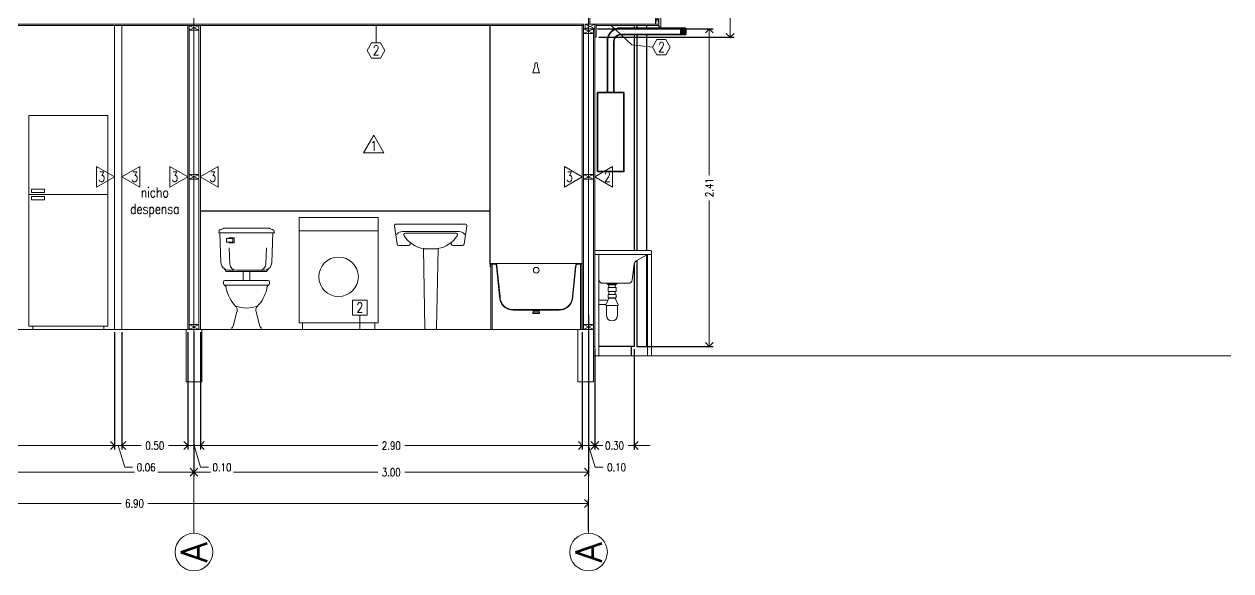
# Model space of a CAD drawing. Header units: inches. Extents: x 10.8 to 60.4, y 12.2 to 79.7.
# Drawn here: x 51.23 to 60.4, y 61.23 to 65.38 of the extents above; entities that cross this region are included whole.
import ezdxf
from ezdxf.enums import TextEntityAlignment as Align

# ---------------------------------------------------------------- set-up
doc = ezdxf.new("R2010")
doc.units = ezdxf.units.IN
doc.header["$MEASUREMENT"] = 0
doc.layers.get('DEFPOINTS').update_dxf_attribs({"color": 210})
for name, color, linetype, lineweight in [('A-ANNO-DIMS', 3, 'Continuous', 18), ('A-ANNO-SYMB', 3, 'Continuous', 18), ('A-ANNO-TEXT', 3, 'Continuous', 18), ('A-DETL-MBND', 3, 'Continuous', 18), ('A-ELEV-IDEN', 3, 'Continuous', 18), ('A-ELEV-MBE1', 7, 'Continuous', 35), ('A-ELEV-MBE2', 4, 'Continuous', 25), ('A-FURN', 8, 'Continuous', 18), ('A-WALL-PATT', 8, 'Continuous', 18), ('A-WALL-STUD', 3, 'Continuous', 18)]:
    doc.layers.add(name, color=color, linetype=linetype, lineweight=lineweight)
doc.styles.add('E-ROMANS', font='romans.shx', dxfattribs={"width": 0.8})
doc.dimstyles.new('E-0050_ARW_12', dxfattribs={"dimscale": 0.001, "dimtxt": 60, "dimasz": 60, "dimexe": 30, "dimexo": 20, "dimgap": 30, "dimtad": 0, "dimzin": 0, "dimdsep": 46, "dimtxsty": 'E-ROMANS', "dimblk": 'OPEN90', "dimcen": 30, "dimclrd": 256, "dimclre": 256, "dimclrt": 256, "dimadec": 0, "dimazin": 0, "dimtfac": 1, "dimtmove": 1, "dimatfit": 3, "dimldrblk": 'OPEN90', "dimfxl": 1, "dimtfill": 1, "dimtolj": 1, "dimtzin": 0, "dimlwd": -1, "dimarcsym": 0})

# ---------------------------------------------------------------- blocks, each defined once
blk = doc.blocks.new('_Open90')
at = {"color": 0, "linetype": 'ByBlock', "lineweight": -2}
for p, q in [((0, 0), (-1, 0)), ((-0.5, 0.5), (0, 0)), ((0, 0), (-0.5, -0.5))]:
    blk.add_line(p, q, dxfattribs=at)
blk = doc.blocks.new('*D1266')
at = {"layer": 'A-ANNO-DIMS', "lineweight": -2, "transparency": 16777216}
for p, q in [((55.5856, 65.3469), (56.4649, 65.3469)), ((55.8846, 62.9329), (56.4649, 62.9329))]:
    blk.add_line(p, q, dxfattribs=at)
at = {"layer": 'A-ANNO-DIMS', "transparency": 16777216}
for p, q in [((56.4349, 65.2869), (56.4349, 64.2362)), ((56.4349, 62.9929), (56.4349, 64.0436))]:
    blk.add_line(p, q, dxfattribs=at)
at = {"layer": 'DEFPOINTS', "color": 0, "transparency": 16777216}
for p in [(55.5656, 65.3469), (56.4349, 65.3469), (55.8646, 62.9329)]:
    blk.add_point(p, dxfattribs=at)
at = {"layer": 'A-ANNO-DIMS', "transparency": 16777216, "xscale": 0.06, "yscale": 0.06, "zscale": 0.06}
for p, rotation in [((56.4349, 65.3469), 90), ((56.4349, 62.9329), 270)]:
    blk.add_blockref('_Open90', p, dxfattribs=dict(at, rotation=rotation))
at = {"layer": 'A-ANNO-DIMS', "transparency": 16777216, "insert": (56.4349, 64.1399), "char_height": 0.06, "attachment_point": 5, "rotation": 90, "style": 'E-ROMANS', "bg_fill": 3, "box_fill_scale": 1.25, "bg_fill_color": 256, "bg_fill_true_color": 13158600, "bg_fill_transparency": 0}
blk.add_mtext('\\A1;2.41', dxfattribs=at)
blk = doc.blocks.new('*D1267')
at = {"layer": 'A-ANNO-DIMS', "lineweight": -2, "transparency": 16777216}
for p, q in [((55.5956, 67.7229), (56.6231, 67.7229)), ((55.5956, 65.2829), (56.6231, 65.2829))]:
    blk.add_line(p, q, dxfattribs=at)
at = {"layer": 'A-ANNO-DIMS', "transparency": 16777216}
for p, q in [((56.5931, 67.6629), (56.5931, 66.6072)), ((56.5931, 65.3429), (56.5931, 66.3986))]:
    blk.add_line(p, q, dxfattribs=at)
at = {"layer": 'DEFPOINTS', "color": 0, "transparency": 16777216}
for p in [(55.5756, 67.7229), (56.5931, 67.7229), (55.5756, 65.2829)]:
    blk.add_point(p, dxfattribs=at)
at = {"layer": 'A-ANNO-DIMS', "transparency": 16777216, "xscale": 0.06, "yscale": 0.06, "zscale": 0.06}
for p, rotation in [((56.5931, 67.7229), 90), ((56.5931, 65.2829), 270)]:
    blk.add_blockref('_Open90', p, dxfattribs=dict(at, rotation=rotation))
at = {"layer": 'A-ANNO-DIMS', "transparency": 16777216, "insert": (56.5931, 66.5029), "char_height": 0.06, "attachment_point": 5, "rotation": 90, "style": 'E-ROMANS', "bg_fill": 3, "box_fill_scale": 1.25, "bg_fill_color": 256, "bg_fill_true_color": 13158600, "bg_fill_transparency": 0}
blk.add_mtext('\\A1;2.44', dxfattribs=at)
blk = doc.blocks.new('*D1327')
at = {"layer": 'A-ANNO-DIMS', "lineweight": -2, "transparency": 16777216}
for p, q in [((48.6151, 63.0333), (48.6151, 61.7097)), ((55.5171, 61.5335), (55.5171, 61.7697))]:
    blk.add_line(p, q, dxfattribs=at)
at = {"layer": 'A-ANNO-DIMS', "transparency": 16777216}
for p, q in [((48.6751, 61.7397), (51.9641, 61.7397)), ((55.4571, 61.7397), (52.1681, 61.7397))]:
    blk.add_line(p, q, dxfattribs=at)
at = {"layer": 'DEFPOINTS', "color": 0, "transparency": 16777216}
for p in [(48.6151, 63.0533), (55.5171, 61.7397), (55.5171, 61.5135)]:
    blk.add_point(p, dxfattribs=at)
at = {"layer": 'A-ANNO-DIMS', "transparency": 16777216, "xscale": 0.06, "yscale": 0.06, "zscale": 0.06, "rotation": 180}
blk.add_blockref('_Open90', (48.6151, 61.7397), dxfattribs=at)
at = {"layer": 'A-ANNO-DIMS', "transparency": 16777216, "xscale": 0.06, "yscale": 0.06, "zscale": 0.06}
blk.add_blockref('_Open90', (55.5171, 61.7397), dxfattribs=at)
at = {"layer": 'A-ANNO-DIMS', "transparency": 16777216, "insert": (52.0661, 61.7397), "char_height": 0.06, "attachment_point": 5, "style": 'E-ROMANS', "bg_fill": 3, "box_fill_scale": 1.25, "bg_fill_color": 256, "bg_fill_true_color": 13158600, "bg_fill_transparency": 0}
blk.add_mtext('\\A1;6.90', dxfattribs=at)
blk = doc.blocks.new('*D1278')
at = {"layer": 'A-ANNO-DIMS', "lineweight": -2, "transparency": 16777216}
for p, q in [((55.5171, 63.1729), (55.5171, 61.9468)), ((52.5181, 63.0429), (52.5181, 61.9468))]:
    blk.add_line(p, q, dxfattribs=at)
at = {"layer": 'A-ANNO-DIMS', "transparency": 16777216}
for p, q in [((52.5781, 61.9768), (53.9145, 61.9768)), ((55.4571, 61.9768), (54.1207, 61.9768))]:
    blk.add_line(p, q, dxfattribs=at)
at = {"layer": 'DEFPOINTS', "color": 0, "transparency": 16777216}
for p in [(55.5171, 63.1929), (52.5181, 63.0629), (55.5171, 61.9768)]:
    blk.add_point(p, dxfattribs=at)
at = {"layer": 'A-ANNO-DIMS', "transparency": 16777216, "xscale": 0.06, "yscale": 0.06, "zscale": 0.06, "rotation": 180}
blk.add_blockref('_Open90', (52.5181, 61.9768), dxfattribs=at)
at = {"layer": 'A-ANNO-DIMS', "transparency": 16777216, "xscale": 0.06, "yscale": 0.06, "zscale": 0.06}
blk.add_blockref('_Open90', (55.5171, 61.9768), dxfattribs=at)
at = {"layer": 'A-ANNO-DIMS', "transparency": 16777216, "insert": (54.0176, 61.9768), "char_height": 0.06, "attachment_point": 5, "style": 'E-ROMANS', "bg_fill": 3, "box_fill_scale": 1.25, "bg_fill_color": 256, "bg_fill_true_color": 13158600, "bg_fill_transparency": 0}
blk.add_mtext('\\A1;3.00', dxfattribs=at)
blk = doc.blocks.new('*D1287')
at = {"layer": 'A-ANNO-DIMS', "lineweight": -2, "transparency": 16777216}
for p, q in [((48.6151, 63.0429), (48.6151, 61.9468)), ((52.5181, 63.0429), (52.5181, 61.9468))]:
    blk.add_line(p, q, dxfattribs=at)
at = {"layer": 'A-ANNO-DIMS', "transparency": 16777216}
for p, q in [((48.6751, 61.9768), (50.4635, 61.9768)), ((52.4581, 61.9768), (50.6697, 61.9768))]:
    blk.add_line(p, q, dxfattribs=at)
at = {"layer": 'DEFPOINTS', "color": 0, "transparency": 16777216}
for p in [(48.6151, 63.0629), (52.5181, 63.0629), (48.6151, 61.9768)]:
    blk.add_point(p, dxfattribs=at)
at = {"layer": 'A-ANNO-DIMS', "transparency": 16777216, "xscale": 0.06, "yscale": 0.06, "zscale": 0.06, "rotation": 180}
blk.add_blockref('_Open90', (48.6151, 61.9768), dxfattribs=at)
at = {"layer": 'A-ANNO-DIMS', "transparency": 16777216, "xscale": 0.06, "yscale": 0.06, "zscale": 0.06}
blk.add_blockref('_Open90', (52.5181, 61.9768), dxfattribs=at)
at = {"layer": 'A-ANNO-DIMS', "transparency": 16777216, "insert": (50.5666, 61.9768), "char_height": 0.06, "attachment_point": 5, "style": 'E-ROMANS', "bg_fill": 3, "box_fill_scale": 1.25, "bg_fill_color": 256, "bg_fill_true_color": 13158600, "bg_fill_transparency": 0}
blk.add_mtext('\\A1;3.90', dxfattribs=at)
blk = doc.blocks.new('*D1361')
at = {"layer": 'A-ANNO-DIMS', "lineweight": -2, "transparency": 16777216}
for p, q in [((48.6626, 63.0429), (48.6626, 62.1497)), ((51.9136, 63.0429), (51.9136, 62.1497))]:
    blk.add_line(p, q, dxfattribs=at)
at = {"layer": 'A-ANNO-DIMS', "transparency": 16777216}
for p, q in [((48.7226, 62.1797), (50.185, 62.1797)), ((51.8536, 62.1797), (50.3912, 62.1797))]:
    blk.add_line(p, q, dxfattribs=at)
at = {"layer": 'DEFPOINTS', "color": 0, "transparency": 16777216}
for p in [(48.6626, 63.0629), (51.9136, 63.0629), (51.9136, 62.1797)]:
    blk.add_point(p, dxfattribs=at)
at = {"layer": 'A-ANNO-DIMS', "transparency": 16777216, "xscale": 0.06, "yscale": 0.06, "zscale": 0.06, "rotation": 180}
blk.add_blockref('_Open90', (48.6626, 62.1797), dxfattribs=at)
at = {"layer": 'A-ANNO-DIMS', "transparency": 16777216, "xscale": 0.06, "yscale": 0.06, "zscale": 0.06}
blk.add_blockref('_Open90', (51.9136, 62.1797), dxfattribs=at)
at = {"layer": 'A-ANNO-DIMS', "transparency": 16777216, "insert": (50.2881, 62.1797), "char_height": 0.06, "attachment_point": 5, "style": 'E-ROMANS', "bg_fill": 3, "box_fill_scale": 1.25, "bg_fill_color": 256, "bg_fill_true_color": 13158600, "bg_fill_transparency": 0}
blk.add_mtext('\\A1;3.25', dxfattribs=at)
blk = doc.blocks.new('*D1362')
at = {"layer": 'A-ANNO-DIMS', "lineweight": -2, "transparency": 16777216}
for p, q in [((51.9136, 63.0429), (51.9136, 62.1497)), ((51.9706, 63.0429), (51.9706, 62.1497))]:
    blk.add_line(p, q, dxfattribs=at)
at = {"layer": 'A-ANNO-DIMS', "transparency": 16777216}
for p, q in [((51.8536, 62.1797), (51.7936, 62.1797)), ((51.9136, 62.1797), (51.9706, 62.1797)), ((51.9136, 62.1797), (51.9706, 62.1797)), ((51.9421, 62.1797), (51.9916, 62.0147)), ((52.0306, 62.1797), (52.0906, 62.1797)), ((51.9916, 62.0147), (52.0516, 62.0147))]:
    blk.add_line(p, q, dxfattribs=at)
at = {"layer": 'DEFPOINTS', "color": 0, "transparency": 16777216}
for p in [(51.9136, 63.0629), (51.9706, 63.0629), (51.9706, 62.1797)]:
    blk.add_point(p, dxfattribs=at)
at = {"layer": 'A-ANNO-DIMS', "transparency": 16777216, "xscale": 0.06, "yscale": 0.06, "zscale": 0.06}
blk.add_blockref('_Open90', (51.9136, 62.1797), dxfattribs=at)
at = {"layer": 'A-ANNO-DIMS', "transparency": 16777216, "xscale": 0.06, "yscale": 0.06, "zscale": 0.06, "rotation": 180}
blk.add_blockref('_Open90', (51.9706, 62.1797), dxfattribs=at)
at = {"layer": 'A-ANNO-DIMS', "transparency": 16777216, "insert": (52.1547, 62.0147), "char_height": 0.06, "attachment_point": 5, "style": 'E-ROMANS', "bg_fill": 3, "box_fill_scale": 1.25, "bg_fill_color": 256, "bg_fill_true_color": 13158600, "bg_fill_transparency": 0}
blk.add_mtext('\\A1;0.06', dxfattribs=at)
blk = doc.blocks.new('*D1363')
at = {"layer": 'A-ANNO-DIMS', "lineweight": -2, "transparency": 16777216}
for p, q in [((51.9706, 63.0429), (51.9706, 62.1497)), ((52.4706, 63.0429), (52.4706, 62.1497))]:
    blk.add_line(p, q, dxfattribs=at)
at = {"layer": 'A-ANNO-DIMS', "transparency": 16777216}
for p, q in [((52.0306, 62.1797), (52.1174, 62.1797)), ((52.4106, 62.1797), (52.3237, 62.1797))]:
    blk.add_line(p, q, dxfattribs=at)
at = {"layer": 'DEFPOINTS', "color": 0, "transparency": 16777216}
for p in [(51.9706, 63.0629), (52.4706, 63.0629), (52.4706, 62.1797)]:
    blk.add_point(p, dxfattribs=at)
at = {"layer": 'A-ANNO-DIMS', "transparency": 16777216, "xscale": 0.06, "yscale": 0.06, "zscale": 0.06, "rotation": 180}
blk.add_blockref('_Open90', (51.9706, 62.1797), dxfattribs=at)
at = {"layer": 'A-ANNO-DIMS', "transparency": 16777216, "xscale": 0.06, "yscale": 0.06, "zscale": 0.06}
blk.add_blockref('_Open90', (52.4706, 62.1797), dxfattribs=at)
at = {"layer": 'A-ANNO-DIMS', "transparency": 16777216, "insert": (52.2206, 62.1797), "char_height": 0.06, "attachment_point": 5, "style": 'E-ROMANS', "bg_fill": 3, "box_fill_scale": 1.25, "bg_fill_color": 256, "bg_fill_true_color": 13158600, "bg_fill_transparency": 0}
blk.add_mtext('\\A1;0.50', dxfattribs=at)
blk = doc.blocks.new('*D1364')
at = {"layer": 'A-ANNO-DIMS', "lineweight": -2, "transparency": 16777216}
for p, q in [((52.4706, 63.0429), (52.4706, 62.1497)), ((52.5666, 63.0429), (52.5666, 62.1497))]:
    blk.add_line(p, q, dxfattribs=at)
at = {"layer": 'A-ANNO-DIMS', "transparency": 16777216}
for p, q in [((52.4106, 62.1797), (52.3506, 62.1797)), ((52.4706, 62.1797), (52.5666, 62.1797)), ((52.4706, 62.1797), (52.5666, 62.1797)), ((52.5186, 62.1797), (52.5681, 62.0147)), ((52.6266, 62.1797), (52.6866, 62.1797)), ((52.5681, 62.0147), (52.6281, 62.0147))]:
    blk.add_line(p, q, dxfattribs=at)
at = {"layer": 'DEFPOINTS', "color": 0, "transparency": 16777216}
for p in [(52.4706, 63.0629), (52.5666, 63.0629), (52.5666, 62.1797)]:
    blk.add_point(p, dxfattribs=at)
at = {"layer": 'A-ANNO-DIMS', "transparency": 16777216, "xscale": 0.06, "yscale": 0.06, "zscale": 0.06}
blk.add_blockref('_Open90', (52.4706, 62.1797), dxfattribs=at)
at = {"layer": 'A-ANNO-DIMS', "transparency": 16777216, "xscale": 0.06, "yscale": 0.06, "zscale": 0.06, "rotation": 180}
blk.add_blockref('_Open90', (52.5666, 62.1797), dxfattribs=at)
at = {"layer": 'A-ANNO-DIMS', "transparency": 16777216, "insert": (52.7312, 62.0147), "char_height": 0.06, "attachment_point": 5, "style": 'E-ROMANS', "bg_fill": 3, "box_fill_scale": 1.25, "bg_fill_color": 256, "bg_fill_true_color": 13158600, "bg_fill_transparency": 0}
blk.add_mtext('\\A1;0.10', dxfattribs=at)
blk = doc.blocks.new('*D1365')
at = {"layer": 'A-ANNO-DIMS', "lineweight": -2, "transparency": 16777216}
for p, q in [((52.5666, 63.0429), (52.5666, 62.1497)), ((55.4696, 63.0429), (55.4696, 62.1497))]:
    blk.add_line(p, q, dxfattribs=at)
at = {"layer": 'A-ANNO-DIMS', "transparency": 16777216}
for p, q in [((52.6266, 62.1797), (53.915, 62.1797)), ((55.4096, 62.1797), (54.1212, 62.1797))]:
    blk.add_line(p, q, dxfattribs=at)
at = {"layer": 'DEFPOINTS', "color": 0, "transparency": 16777216}
for p in [(52.5666, 63.0629), (55.4696, 63.0629), (55.4696, 62.1797)]:
    blk.add_point(p, dxfattribs=at)
at = {"layer": 'A-ANNO-DIMS', "transparency": 16777216, "xscale": 0.06, "yscale": 0.06, "zscale": 0.06, "rotation": 180}
blk.add_blockref('_Open90', (52.5666, 62.1797), dxfattribs=at)
at = {"layer": 'A-ANNO-DIMS', "transparency": 16777216, "xscale": 0.06, "yscale": 0.06, "zscale": 0.06}
blk.add_blockref('_Open90', (55.4696, 62.1797), dxfattribs=at)
at = {"layer": 'A-ANNO-DIMS', "transparency": 16777216, "insert": (54.0181, 62.1797), "char_height": 0.06, "attachment_point": 5, "style": 'E-ROMANS', "bg_fill": 3, "box_fill_scale": 1.25, "bg_fill_color": 256, "bg_fill_true_color": 13158600, "bg_fill_transparency": 0}
blk.add_mtext('\\A1;2.90', dxfattribs=at)
blk = doc.blocks.new('*D1366')
at = {"layer": 'A-ANNO-DIMS', "lineweight": -2, "transparency": 16777216}
for p, q in [((55.4696, 63.0429), (55.4696, 62.1497)), ((55.5656, 62.9129), (55.5656, 62.1497))]:
    blk.add_line(p, q, dxfattribs=at)
at = {"layer": 'A-ANNO-DIMS', "transparency": 16777216}
for p, q in [((55.4096, 62.1797), (55.3496, 62.1797)), ((55.4696, 62.1797), (55.5656, 62.1797)), ((55.4696, 62.1797), (55.5656, 62.1797)), ((55.5176, 62.1797), (55.5671, 62.0147)), ((55.6256, 62.1797), (55.6856, 62.1797)), ((55.5671, 62.0147), (55.6271, 62.0147))]:
    blk.add_line(p, q, dxfattribs=at)
at = {"layer": 'DEFPOINTS', "color": 0, "transparency": 16777216}
for p in [(55.4696, 63.0629), (55.5656, 62.9329), (55.5656, 62.1797)]:
    blk.add_point(p, dxfattribs=at)
at = {"layer": 'A-ANNO-DIMS', "transparency": 16777216, "xscale": 0.06, "yscale": 0.06, "zscale": 0.06}
blk.add_blockref('_Open90', (55.4696, 62.1797), dxfattribs=at)
at = {"layer": 'A-ANNO-DIMS', "transparency": 16777216, "xscale": 0.06, "yscale": 0.06, "zscale": 0.06, "rotation": 180}
blk.add_blockref('_Open90', (55.5656, 62.1797), dxfattribs=at)
at = {"layer": 'A-ANNO-DIMS', "transparency": 16777216, "insert": (55.7302, 62.0147), "char_height": 0.06, "attachment_point": 5, "style": 'E-ROMANS', "bg_fill": 3, "box_fill_scale": 1.25, "bg_fill_color": 256, "bg_fill_true_color": 13158600, "bg_fill_transparency": 0}
blk.add_mtext('\\A1;0.10', dxfattribs=at)
blk = doc.blocks.new('*D1367')
at = {"layer": 'A-ANNO-DIMS', "lineweight": -2, "transparency": 16777216}
for p, q in [((55.5656, 62.9129), (55.5656, 62.1497)), ((55.8646, 62.9129), (55.8646, 62.1497))]:
    blk.add_line(p, q, dxfattribs=at)
at = {"layer": 'A-ANNO-DIMS', "transparency": 16777216}
for p, q in [((55.5056, 62.1797), (55.4456, 62.1797)), ((55.5656, 62.1797), (55.612, 62.1797)), ((55.8646, 62.1797), (55.8183, 62.1797)), ((55.9246, 62.1797), (55.9846, 62.1797))]:
    blk.add_line(p, q, dxfattribs=at)
at = {"layer": 'DEFPOINTS', "color": 0, "transparency": 16777216}
for p in [(55.5656, 62.9329), (55.8646, 62.9329), (55.8646, 62.1797)]:
    blk.add_point(p, dxfattribs=at)
at = {"layer": 'A-ANNO-DIMS', "transparency": 16777216, "xscale": 0.06, "yscale": 0.06, "zscale": 0.06}
blk.add_blockref('_Open90', (55.5656, 62.1797), dxfattribs=at)
at = {"layer": 'A-ANNO-DIMS', "transparency": 16777216, "xscale": 0.06, "yscale": 0.06, "zscale": 0.06, "rotation": 180}
blk.add_blockref('_Open90', (55.8646, 62.1797), dxfattribs=at)
at = {"layer": 'A-ANNO-DIMS', "transparency": 16777216, "insert": (55.7151, 62.1797), "char_height": 0.06, "attachment_point": 5, "style": 'E-ROMANS', "bg_fill": 3, "box_fill_scale": 1.25, "bg_fill_color": 256, "bg_fill_true_color": 13158600, "bg_fill_transparency": 0}
blk.add_mtext('\\A1;0.30', dxfattribs=at)

msp = doc.modelspace()

# ---------------------------------------------------------------- linework, layer by layer
at = {"layer": 'A-ANNO-SYMB'}
for p, q in [((52.5181, 61.5135), (52.5181, 70.1232)), ((55.5171, 61.5135), (55.5171, 70.1232))]:
    msp.add_line(p, q, dxfattribs=at)
msp.add_lwpolyline([(46.1463, 62.8629), (48.5776, 62.8629), (48.5776, 63.0629), (55.5546, 63.0629), (55.5546, 63.0629), (55.5546, 62.8629), (60.3993, 62.8629)], dxfattribs=at)
at = {"layer": 'A-ANNO-TEXT'}
msp.add_line((53.902, 65.242), (53.902, 65.3729), dxfattribs=at)
for points in [[(53.8684, 65.1254), (53.8347, 65.1837), (53.8684, 65.242), (53.9357, 65.242), (53.9693, 65.1837), (53.9357, 65.1254)], [(53.884, 64.5397), (53.9624, 64.4038), (53.8055, 64.4038)], [(51.9136, 64.2229), (51.7777, 64.1445), (51.7777, 64.3014)], [(51.9706, 64.2229), (52.1065, 64.1445), (52.1065, 64.3014)], [(52.4706, 64.2229), (52.3347, 64.1445), (52.3347, 64.3014)], [(52.4706, 64.2229), (52.3347, 64.1445), (52.3347, 64.3014)], [(52.5656, 64.2229), (52.7014, 64.1445), (52.7014, 64.3014)], [(55.4696, 64.2229), (55.3337, 64.1445), (55.3337, 64.3014)]]:
    msp.add_lwpolyline(points, close=True, dxfattribs=at)
at = {"layer": 'A-DETL-MBND'}
for p, q in [((52.4706, 65.3829), (52.4806, 65.3829)), ((55.4696, 65.3729), (55.4796, 65.3729)), ((55.4796, 65.3729), (55.4796, 65.3829)), ((55.5546, 63.0989), (55.5546, 65.3109)), ((55.5756, 65.2829), (55.5756, 65.3829)), ((55.5656, 65.2829), (55.5756, 65.2829))]:
    msp.add_line(p, q, dxfattribs=at)
for points in [[(48.6416, 65.3829), (55.4796, 65.3829)], [(48.6626, 65.3729), (52.4706, 65.3729)], [(52.4706, 65.3729), (55.4796, 65.3729)], [(55.4696, 65.3729), (55.4696, 63.0629)], [(55.4796, 63.0629), (55.4796, 65.3729)], [(55.5546, 62.9329), (55.5656, 62.9329), (55.5656, 65.3469)]]:
    msp.add_lwpolyline(points, dxfattribs=at)
at = {"layer": 'A-ELEV-IDEN'}
for points in [[(52.4581, 63.0629), (52.5781, 63.0629), (52.5781, 62.6629), (52.4581, 62.6629)], [(55.4346, 63.0629), (55.5546, 63.0629), (55.5546, 62.6629), (55.4346, 62.6629)]]:
    msp.add_lwpolyline(points, close=True, dxfattribs=at)
at = {"layer": 'A-ELEV-MBE2'}
msp.add_line((54.7696, 63.5579), (54.7696, 65.3729), dxfattribs=at)
msp.add_lwpolyline([(52.5666, 63.9629), (54.7696, 63.9629)], dxfattribs=at)
at = {"layer": 'A-FURN'}
for p, q in [((51.8636, 64.6879), (51.2636, 64.6879)), ((53.3176, 63.9129), (53.9176, 63.9129)), ((52.7075, 63.7979), (52.7101, 63.8156)), ((52.7084, 63.7966), (53.1298, 63.7966)), ((52.7156, 63.7966), (53.1226, 63.7966)), ((52.7156, 63.7966), (52.7233, 63.5705)), ((52.9176, 63.8316), (52.7474, 63.8316)), ((52.7648, 63.7509), (52.7648, 63.7289)), ((52.8128, 63.7529), (52.7668, 63.7529)), ((52.7828, 63.7569), (52.7828, 63.7529)), ((52.8198, 63.7599), (52.7858, 63.7599)), ((52.8148, 63.7509), (52.8148, 63.7289)), ((52.8228, 63.7569), (52.8228, 63.7229)), ((52.9176, 63.8316), (53.0878, 63.8316)), ((53.1176, 63.7966), (53.11, 63.5705)), ((53.1308, 63.7979), (53.1251, 63.8156)), ((53.3176, 63.8129), (53.9176, 63.8129)), ((54.0623, 63.79), (54.0528, 63.7814)), ((54.1024, 63.8056), (54.3176, 63.8056)), ((54.125, 63.7942), (54.3176, 63.7942)), ((54.5328, 63.8056), (54.3176, 63.8056)), ((54.5101, 63.7942), (54.3176, 63.7942)), ((54.5729, 63.79), (54.5824, 63.7814)), ((52.8128, 63.7269), (52.7668, 63.7269)), ((52.7828, 63.7269), (52.7828, 63.7229)), ((52.8198, 63.7199), (52.7858, 63.7199)), ((52.7866, 63.6826), (52.7913, 63.5606)), ((53.0686, 63.6826), (53.0639, 63.5606)), ((54.3176, 63.6758), (54.2728, 63.6758)), ((54.3176, 63.6758), (54.3624, 63.6758)), ((54.8015, 63.5629), (55.4377, 63.5629)), ((52.7613, 63.5041), (52.7544, 63.5161)), ((52.7657, 63.5016), (52.8527, 63.5016)), ((52.7832, 63.5126), (52.8266, 63.5126)), ((52.9166, 63.5126), (52.8413, 63.5126)), ((52.8527, 63.5016), (53.0353, 63.5016)), ((52.8926, 63.5016), (52.8926, 63.4349)), ((52.9166, 63.5126), (53.014, 63.5126)), ((52.9426, 63.5016), (52.9426, 63.4349)), ((53.0676, 63.5016), (52.9805, 63.5016)), ((53.052, 63.5126), (53.0086, 63.5126)), ((53.0719, 63.5041), (53.0788, 63.5161)), ((52.7426, 63.4249), (52.7426, 63.4099)), ((52.9176, 63.4349), (52.7526, 63.4349)), ((52.9176, 63.3999), (52.7526, 63.3999)), ((52.9176, 63.4349), (53.0826, 63.4349)), ((52.9176, 63.3999), (53.0826, 63.3999)), ((53.0926, 63.4249), (53.0926, 63.4099))]:
    msp.add_line(p, q, dxfattribs=at)
for points in [[(51.2829, 64.1042), (51.3829, 64.1042), (51.3829, 64.1292), (51.2829, 64.1292), (51.2829, 64.1042)], [(51.2636, 64.0879), (51.8636, 64.0879)], [(51.2829, 64.0716), (51.3829, 64.0716), (51.3829, 64.0466), (51.2829, 64.0466), (51.2829, 64.0716)], [(54.7736, 63.5379), (54.7696, 63.5379)], [(55.4696, 63.5379), (55.4656, 63.5379)]]:
    msp.add_lwpolyline(points, dxfattribs=at)
msp.add_lwpolyline([(54.4724, 63.7221), (54.4741, 63.7113, 0.371028), (54.4859, 63.7012), (54.56, 63.7012, 0.371028), (54.5718, 63.7113), (54.5926, 63.8492, 0.45876), (54.5808, 63.8629), (54.3176, 63.8629), (54.0543, 63.8629, 0.45876), (54.0426, 63.8492), (54.0634, 63.7113, 0.371028), (54.0751, 63.7012), (54.1493, 63.7012, 0.371028), (54.1611, 63.7113), (54.1627, 63.7222)], format="xyb", dxfattribs=at)
for centre, radius in [((53.6176, 63.4629), 0.15), ((55.1196, 63.5124), 0.022)]:
    msp.add_circle(centre, radius, dxfattribs=at)
for centre, radius, start, end in [((52.7084, 63.7976), 0.001, 161.07536, 270), ((52.7196, 63.8124), 0.01, 86.8518, 161.07536), ((52.7218, 63.8523), 0.03, 266.8518, 309.76228), ((52.7474, 63.8216), 0.01, 90, 129.76228), ((52.7668, 63.7509), 0.002, 90, 180), ((52.7858, 63.7569), 0.003, 90, 180), ((52.8128, 63.7509), 0.002, 0, 90), ((52.8198, 63.7569), 0.003, 0, 90), ((53.0878, 63.8216), 0.01, 50.23772, 90), ((53.1134, 63.8523), 0.03, 230.23772, 273.1482), ((53.1156, 63.8124), 0.01, 18.92464, 93.1482), ((53.1298, 63.7976), 0.001, 270, 18.92464), ((54.1024, 63.746), 0.0596, 90, 132.34242), ((54.125, 63.7823), 0.0119, 90, 218.8952), ((54.3002, 63.892), 0.2186, 212.43777, 260.60488), ((54.335, 63.8919), 0.2184, 279.39892, 327.5783), ((54.5101, 63.7823), 0.0119, 321.1048, 90), ((54.5328, 63.746), 0.0596, 47.65758, 90), ((52.7668, 63.7289), 0.002, 180, 270), ((52.7858, 63.7229), 0.003, 180, 270), ((52.8128, 63.7289), 0.002, 270, 0), ((52.8198, 63.7229), 0.003, 270, 0), ((54.2728, 63.7354), 0.0596, 262.05397, 270), ((54.3624, 63.7354), 0.0596, 270, 277.94603), ((52.7832, 63.5726), 0.06, 181.94149, 232.45352), ((53.05, 63.5726), 0.06, 307.54648, 358.05851), ((52.7284, 63.5012), 0.03, 29.79057, 52.45352), ((52.7832, 63.5726), 0.06, 232.45352, 270), ((52.7657, 63.5066), 0.005, 209.79057, 270), ((52.8413, 63.5626), 0.05, 182.2026, 270), ((53.014, 63.5626), 0.05, 270, 357.7974), ((53.05, 63.5726), 0.06, 270, 307.54648), ((53.0676, 63.5066), 0.005, 270, 330.20943), ((53.1048, 63.5012), 0.03, 127.54648, 150.20943), ((52.7526, 63.4249), 0.01, 90, 180), ((52.7526, 63.4099), 0.01, 180, 270), ((52.7316, 63.3743), 0.0318, 2.54336, 53.53742), ((53.1036, 63.3743), 0.0318, 126.46258, 177.45664), ((53.0826, 63.4249), 0.01, 0, 90), ((53.0826, 63.4099), 0.01, 270, 0), ((52.8134, 63.378), 0.05, 182.54336, 193.18222), ((53.0277, 63.4282), 0.2701, 193.18222, 224.05124), ((52.8076, 63.4282), 0.2701, 315.94876, 346.81778), ((53.0218, 63.378), 0.05, 346.81778, 357.45664)]:
    msp.add_arc(centre, radius, start, end, dxfattribs=at)
at = {"layer": 'A-WALL-PATT', "ltscale": 0.1}
for p, q in [((52.5181, 65.3329), (52.5181, 64.2479)), ((55.5171, 64.2479), (55.5171, 65.3109)), ((55.5171, 63.0989), (55.5171, 64.1979))]:
    msp.add_line(p, q, dxfattribs=at)
at = {"layer": 'A-WALL-STUD'}
for p, q in [((52.5556, 65.3369), (52.4806, 65.3729)), ((52.4806, 65.3369), (52.5556, 65.3729)), ((55.1096, 65.0602), (55.0947, 65.0129)), ((55.1096, 65.0602), (55.1096, 65.0801)), ((55.1296, 65.0602), (55.1296, 65.0801)), ((55.1296, 65.0602), (55.1445, 65.0129)), ((55.0947, 65.0129), (55.1445, 65.0129)), ((52.5556, 64.2049), (52.4806, 64.2409)), ((52.4806, 64.2049), (52.5556, 64.2409))]:
    msp.add_line(p, q, dxfattribs=at)
for points in [[(52.5556, 65.3369), (52.4806, 65.3369), (52.4806, 65.3729), (52.5556, 65.3729)], [(52.5556, 64.2049), (52.4806, 64.2049), (52.4806, 64.2409), (52.5556, 64.2409)]]:
    msp.add_lwpolyline(points, close=True, dxfattribs=at)
msp.add_arc((55.1196, 65.0801), 0.01, 0, 180, dxfattribs=at)

# ---------------------------------------------------------------- texts
at = {"layer": 'A-ANNO-TEXT', "char_height": 0.075, "attachment_point": 5, "style": 'E-ROMANS'}
for s, insert, rotation in [('\\pi-0.45,l0.45,t0.45;2', (53.902, 65.1837), 359.99952), ('\\pi-0.45,l0.45,t0.45;1', (53.884, 64.4564), 359.99952), ('\\pi-0.45,l0.45,t0.45;3', (51.8167, 64.2229), 359.99952), ('\\pi-0.45,l0.45,t0.45;3', (52.0675, 64.2229), 0.00048), ('\\pi-0.45,l0.45,t0.45;3', (52.3737, 64.2229), 359.99952), ('\\pi-0.45,l0.45,t0.45;3', (52.3737, 64.2229), 359.99952), ('\\pi-0.45,l0.45,t0.45;3', (52.6625, 64.2229), 0.00048), ('\\pi-0.45,l0.45,t0.45;3', (55.3727, 64.2229), 359.99952), ('\\pi-0.45,l0.45,t0.45;nicho\\Pdespensa', (52.2204, 64.0287), 359.99952)]:
    msp.add_mtext(s, dxfattribs=dict(at, insert=insert, rotation=rotation))
at = {"layer": 'A-ANNO-TEXT', "style": 'E-ROMANS'}
for p in [(52.5181, 61.3704), (55.5171, 61.3704)]:
    msp.add_attdef('A', text='0.00', height=0.2, rotation=90, dxfattribs=at).set_placement(p, align=Align.MIDDLE_CENTER)

# ---------------------------------------------------------------- next in the draw order: dimensions: what is measured, and where the dimension line sits
at = {"layer": 'A-ANNO-DIMS'}
dim = msp.add_linear_dim(base=(56.4349, 65.3469), p1=(55.8646, 62.9329), p2=(55.5656, 65.3469), angle=270, dimstyle='E-0050_ARW_12', dxfattribs=at)
dim.commit()
dim.dimension.update_dxf_attribs({"geometry": '*D1266', "text_midpoint": (56.4349, 64.1399)})
dim = msp.add_linear_dim(base=(55.5171, 61.7397), p1=(48.6151, 63.0533), p2=(55.5171, 61.5135), dimstyle='E-0050_ARW_12', dxfattribs=at)
dim.commit()
dim.dimension.update_dxf_attribs({"geometry": '*D1327', "text_midpoint": (52.0661, 61.7397)})

# ---------------------------------------------------------------- next in the draw order: linework, layer by layer
at = {"layer": 'A-ANNO-SYMB'}
for centre in [(52.5181, 61.3704), (55.5171, 61.3704)]:
    msp.add_circle(centre, 0.143, dxfattribs=at)
at = {"layer": 'A-ANNO-TEXT'}
msp.add_line((55.8458, 65.2253), (56.0036, 65.2086), dxfattribs=at)
msp.add_lwpolyline([(55.5646, 64.2229), (55.7005, 64.1445), (55.7005, 64.3014)], close=True, dxfattribs=at)
at = {"layer": 'A-DETL-MBND'}
for p, q in [((51.9136, 63.0629), (51.9136, 65.3729)), ((51.9706, 63.0629), (51.9706, 65.3729)), ((52.4706, 63.0629), (52.4706, 65.3729))]:
    msp.add_line(p, q, dxfattribs=at)
at = {"layer": 'A-ELEV-MBE1'}
msp.add_lwpolyline([(55.7856, 64.8629), (55.5856, 64.8629), (55.5856, 64.2629), (55.7856, 64.2629), (55.7856, 64.8629)], dxfattribs=at)
at = {"layer": 'A-ELEV-MBE2'}
for p, q in [((55.8646, 63.5638), (55.8646, 62.9329)), ((55.8406, 62.9329), (55.8406, 62.8629)), ((55.8846, 62.9329), (55.9596, 62.9329))]:
    msp.add_line(p, q, dxfattribs=at)
for points in [[(55.8846, 63.5862), (55.8846, 62.9329)], [(55.9596, 62.9329), (55.9596, 63.6295)], [(55.8646, 62.9329), (55.5956, 62.9329)]]:
    msp.add_lwpolyline(points, dxfattribs=at)
at = {"layer": 'A-FURN'}
for p, q in [((55.5656, 63.6629), (55.9906, 63.6629)), ((55.5656, 63.6379), (55.5656, 63.6629)), ((55.9956, 63.6579), (55.9956, 63.6379)), ((55.9906, 63.6329), (55.5706, 63.6329)), ((55.5956, 63.6329), (55.5956, 63.4429)), ((55.8788, 63.5829), (55.9656, 63.6329)), ((55.8489, 63.4392), (55.864, 63.5606)), ((55.6256, 63.4129), (55.8191, 63.4129)), ((55.6706, 63.3807), (55.6706, 63.4003)), ((55.7206, 63.3807), (55.7206, 63.4003)), ((55.6706, 63.3272), (55.6706, 63.3502)), ((55.6706, 63.301), (55.6706, 63.3029)), ((55.7206, 63.301), (55.6706, 63.301)), ((55.7206, 63.3272), (55.7206, 63.3502)), ((55.7206, 63.301), (55.7206, 63.3029)), ((55.664, 63.2859), (55.5956, 63.2859)), ((55.6488, 63.251), (55.5956, 63.251)), ((55.6547, 63.2448), (55.6547, 63.1677)), ((55.7366, 63.2448), (55.7366, 63.1677))]:
    msp.add_line(p, q, dxfattribs=at)
for points in [[(55.733, 63.4129), (55.6582, 63.4129), (55.6582, 63.4072), (55.733, 63.4072)], [(55.7262, 63.3807), (55.6651, 63.3807), (55.6651, 63.3502), (55.7262, 63.3502)], [(55.7262, 63.3272), (55.6651, 63.3272), (55.6651, 63.3029), (55.7262, 63.3029)]]:
    msp.add_lwpolyline(points, close=True, dxfattribs=at)
for points in [[(55.6636, 63.4072), (55.6666, 63.4003), (55.6956, 63.4003)], [(55.7276, 63.4072), (55.7246, 63.4003), (55.6956, 63.4003)], [(55.6706, 63.301), (55.6482, 63.2496), (55.6482, 63.2448), (55.6482, 63.2448)], [(55.7206, 63.301), (55.743, 63.2496), (55.743, 63.2448), (55.743, 63.2448)], [(55.6482, 63.2448), (55.743, 63.2448)]]:
    msp.add_lwpolyline(points, dxfattribs=at)
for centre, radius, start, end in [((55.9906, 63.6579), 0.005, 0, 90), ((55.5706, 63.6379), 0.005, 180, 270), ((55.8938, 63.5569), 0.03, 119.95883, 172.88766), ((55.9906, 63.6379), 0.005, 270, 0), ((55.6256, 63.4429), 0.03, 180, 270), ((55.8191, 63.4429), 0.03, 270, 352.88766), ((55.6956, 63.1677), 0.0409, 180, 360)]:
    msp.add_arc(centre, radius, start, end, dxfattribs=at)
at = {"layer": 'A-WALL-PATT', "ltscale": 0.1}
msp.add_line((55.5281, 65.3829), (55.5281, 65.5429), dxfattribs=at)
at = {"layer": 'A-WALL-STUD'}
for p, q in [((55.5546, 64.2049), (55.4796, 64.2409)), ((55.4796, 64.2049), (55.5546, 64.2409))]:
    msp.add_line(p, q, dxfattribs=at)
msp.add_lwpolyline([(55.5546, 64.2049), (55.4796, 64.2049), (55.4796, 64.2409), (55.5546, 64.2409)], close=True, dxfattribs=at)

# ---------------------------------------------------------------- next in the draw order: texts
at = {"layer": 'A-ANNO-TEXT', "insert": (55.6615, 64.2229), "char_height": 0.075, "attachment_point": 5, "rotation": 0.00048, "style": 'E-ROMANS'}
msp.add_mtext('\\pi-0.45,l0.45,t0.45;2', dxfattribs=at)

# ---------------------------------------------------------------- next in the draw order: dimensions: what is measured, and where the dimension line sits
at = {"layer": 'A-ANNO-DIMS'}
dim = msp.add_linear_dim(base=(56.5931, 67.7229), p1=(55.5756, 65.2829), p2=(55.5756, 67.7229), angle=270, dimstyle='E-0050_ARW_12', dxfattribs=at)
dim.commit()
dim.dimension.update_dxf_attribs({"geometry": '*D1267', "text_midpoint": (56.5931, 66.5029)})
dim = msp.add_linear_dim(base=(55.5171, 61.9768), p1=(52.5181, 63.0629), p2=(55.5171, 63.1929), dimstyle='E-0050_ARW_12', dxfattribs=at)
dim.commit()
dim.dimension.update_dxf_attribs({"geometry": '*D1278', "text_midpoint": (54.0176, 61.9768)})

# ---------------------------------------------------------------- next in the draw order: linework, layer by layer
at = {"layer": 'A-ANNO-TEXT'}
for p, q in [((55.8458, 65.2253), (55.6881, 65.3729)), ((53.7784, 63.1721), (53.7784, 63.0629))]:
    msp.add_line(p, q, dxfattribs=at)
for points in [[(56.0372, 65.1503), (56.0036, 65.2086), (56.0372, 65.2669), (56.1046, 65.2669), (56.1382, 65.2086), (56.1046, 65.1503)], [(53.8346, 63.2846), (53.7221, 63.2846), (53.7221, 63.1721), (53.8346, 63.1721)]]:
    msp.add_lwpolyline(points, close=True, dxfattribs=at)
at = {"layer": 'A-DETL-MBND'}
for p, q in [((52.5556, 63.0629), (52.5556, 65.3729)), ((55.5656, 65.3829), (56.0256, 65.3829)), ((55.5756, 65.3729), (56.0506, 65.3729))]:
    msp.add_line(p, q, dxfattribs=at)
for points in [[(52.4806, 63.0629), (52.4806, 65.3729)], [(52.5556, 63.0629), (52.5666, 63.0629), (52.5666, 65.3729)]]:
    msp.add_lwpolyline(points, dxfattribs=at)
at = {"layer": 'A-ELEV-MBE1'}
msp.add_line((56.2565, 65.3535), (56.2565, 65.3035), dxfattribs=at)
for points in [[(55.6606, 64.8629), (55.6606, 65.2535, -0.414214), (55.7606, 65.3535), (56.2565, 65.3535)], [(55.7106, 64.8629), (55.7106, 65.2535, -0.414214), (55.7606, 65.3035), (56.2565, 65.3035)]]:
    msp.add_lwpolyline(points, format="xyb", dxfattribs=at)
at = {"layer": 'A-ELEV-MBE2'}
for p, q in [((55.8646, 65.3729), (55.8646, 65.3535)), ((56.2165, 65.3535), (56.2165, 65.3035)), ((56.2265, 65.3535), (56.2265, 65.3035)), ((56.2365, 65.3535), (56.2365, 65.3035)), ((56.2465, 65.3535), (56.2465, 65.3035)), ((55.8646, 65.3035), (55.8646, 63.6629))]:
    msp.add_line(p, q, dxfattribs=at)
for points in [[(55.8846, 65.3729), (55.8846, 65.3535)], [(55.9596, 65.3535), (55.9596, 65.3729)], [(55.8846, 65.3035), (55.8846, 63.6629)], [(55.9596, 63.6629), (55.9596, 65.3035)]]:
    msp.add_lwpolyline(points, dxfattribs=at)
at = {"layer": 'A-FURN'}
for p, q in [((53.3176, 63.1129), (53.3176, 63.9129)), ((53.9176, 63.9129), (53.9176, 63.1129)), ((55.0996, 63.2039), (55.0996, 63.1939)), ((55.1396, 63.2039), (55.1396, 63.1939)), ((53.9176, 63.1129), (53.3176, 63.1129))]:
    msp.add_line(p, q, dxfattribs=at)
for points in [[(54.7696, 63.5379), (54.7696, 63.5579, -0.414214), (54.7746, 63.5629), (54.8015, 63.5629, -0.385314), (54.8214, 63.5449), (54.8446, 63.3129, 0.414214), (54.9446, 63.2129), (55.2946, 63.2129, 0.414214), (55.3946, 63.3129), (55.4178, 63.5449, -0.385314), (55.4377, 63.5629), (55.4646, 63.5629, -0.414214), (55.4696, 63.5579), (55.4696, 63.5379)], [(54.7736, 63.5379), (54.7736, 63.5579, -0.414214), (54.7746, 63.5589), (54.8015, 63.5589, -0.385314), (54.8174, 63.5445), (54.8406, 63.3127, 0.413646), (54.9446, 63.2089), (55.2946, 63.2089, 0.413646), (55.3986, 63.3127), (55.4218, 63.5445, -0.385314), (55.4377, 63.5589), (55.4646, 63.5589, -0.414214), (55.4656, 63.5579), (55.4656, 63.5379)]]:
    msp.add_lwpolyline(points, format="xyb", dxfattribs=at)
for points in [[(55.0946, 63.2039), (55.1446, 63.2039), (55.1446, 63.2089), (55.0946, 63.2089)], [(55.0946, 63.1839), (55.1446, 63.1839), (55.1446, 63.1939), (55.0946, 63.1939)]]:
    msp.add_lwpolyline(points, close=True, dxfattribs=at)
for centre, radius, start, end in [((52.9176, 63.443), 0.2186, 247.00873, 292.99127), ((52.7976, 63.2056), 0.05, 33.62892, 44.05124), ((52.8018, 63.2084), 0.045, 345.05234, 33.62892), ((53.0334, 63.2084), 0.045, 146.37108, 194.94766), ((53.0376, 63.2056), 0.05, 135.94876, 146.37108)]:
    msp.add_arc(centre, radius, start, end, dxfattribs=at)
at = {"layer": 'A-WALL-PATT', "ltscale": 0.1}
msp.add_line((52.5181, 64.1979), (52.5181, 63.1129), dxfattribs=at)
at = {"layer": 'A-WALL-STUD'}
for p, q in [((56.0506, 65.4929), (56.0256, 65.3829)), ((56.0256, 65.4929), (56.0506, 65.3829)), ((55.5546, 65.3109), (55.4796, 65.3469)), ((55.4796, 65.3109), (55.5546, 65.3469)), ((55.5656, 65.3469), (55.4906, 65.3829)), ((55.4906, 65.3469), (55.5656, 65.3829))]:
    msp.add_line(p, q, dxfattribs=at)
for points in [[(56.0506, 65.4929), (56.0506, 65.3829), (56.0256, 65.3829), (56.0256, 65.4929)], [(56.0506, 65.4929), (56.0506, 65.3829), (56.0506, 65.3629), (56.0656, 65.3629), (56.0656, 65.4929)], [(55.5546, 65.3109), (55.4796, 65.3109), (55.4796, 65.3469), (55.5546, 65.3469)], [(55.5656, 65.3469), (55.4906, 65.3469), (55.4906, 65.3829), (55.5656, 65.3829)]]:
    msp.add_lwpolyline(points, close=True, dxfattribs=at)

# ---------------------------------------------------------------- next in the draw order: texts
at = {"layer": 'A-ANNO-TEXT', "char_height": 0.075, "attachment_point": 5, "rotation": 359.99952, "style": 'E-ROMANS'}
for insert in [(56.0709, 65.2086), (53.7784, 63.2284)]:
    msp.add_mtext('\\pi-0.45,l0.45,t0.45;2', dxfattribs=dict(at, insert=insert))

# ---------------------------------------------------------------- next in the draw order: dimensions: what is measured, and where the dimension line sits
at = {"layer": 'A-ANNO-DIMS'}
dim = msp.add_linear_dim(base=(48.6151, 61.9768), p1=(52.5181, 63.0629), p2=(48.6151, 63.0629), dimstyle='E-0050_ARW_12', dxfattribs=at)
dim.commit()
dim.dimension.update_dxf_attribs({"geometry": '*D1287', "text_midpoint": (50.5666, 61.9768)})

# ---------------------------------------------------------------- next in the draw order: dimensions: what is measured, and where the dimension line sits
dim = msp.add_linear_dim(base=(51.9136, 62.1797), p1=(48.6626, 63.0629), p2=(51.9136, 63.0629), dimstyle='E-0050_ARW_12', dxfattribs=at)
dim.commit()
dim.dimension.update_dxf_attribs({"geometry": '*D1361', "text_midpoint": (50.2881, 62.1797)})

# ---------------------------------------------------------------- next in the draw order: linework, layer by layer
at = {"layer": 'A-FURN'}
for p, q in [((51.2636, 64.6879), (51.2636, 63.0879)), ((51.2936, 63.0879), (51.2936, 63.0629))]:
    msp.add_line(p, q, dxfattribs=at)

# ---------------------------------------------------------------- next in the draw order: dimensions: what is measured, and where the dimension line sits
at = {"layer": 'A-ANNO-DIMS'}
dim = msp.add_linear_dim(base=(51.9706, 62.1797), p1=(51.9136, 63.0629), p2=(51.9706, 63.0629), dimstyle='E-0050_ARW_12', dxfattribs=at)
dim.commit()
dim.dimension.update_dxf_attribs({"geometry": '*D1362', "text_midpoint": (52.0816, 62.0147)})

# ---------------------------------------------------------------- next in the draw order: linework, layer by layer
at = {"layer": 'A-FURN'}
for p, q in [((51.8636, 63.0879), (51.8636, 64.6879)), ((51.2636, 63.0879), (51.8636, 63.0879)), ((51.8336, 63.0629), (51.2936, 63.0629)), ((51.8336, 63.0879), (51.8336, 63.0629))]:
    msp.add_line(p, q, dxfattribs=at)

# ---------------------------------------------------------------- next in the draw order: dimensions: what is measured, and where the dimension line sits
at = {"layer": 'A-ANNO-DIMS'}
dim = msp.add_linear_dim(base=(52.4706, 62.1797), p1=(51.9706, 63.0629), p2=(52.4706, 63.0629), dimstyle='E-0050_ARW_12', dxfattribs=at)
dim.commit()
dim.dimension.update_dxf_attribs({"geometry": '*D1363', "text_midpoint": (52.2206, 62.1797)})

# ---------------------------------------------------------------- next in the draw order: dimensions: what is measured, and where the dimension line sits
dim = msp.add_linear_dim(base=(52.5666, 62.1797), p1=(52.4706, 63.0629), p2=(52.5666, 63.0629), dimstyle='E-0050_ARW_12', dxfattribs=at)
dim.commit()
dim.dimension.update_dxf_attribs({"geometry": '*D1364', "text_midpoint": (52.6581, 62.0147)})

# ---------------------------------------------------------------- next in the draw order: dimensions: what is measured, and where the dimension line sits
dim = msp.add_linear_dim(base=(55.4696, 62.1797), p1=(52.5666, 63.0629), p2=(55.4696, 63.0629), dimstyle='E-0050_ARW_12', dxfattribs=at)
dim.commit()
dim.dimension.update_dxf_attribs({"geometry": '*D1365', "text_midpoint": (54.0181, 62.1797)})

# ---------------------------------------------------------------- next in the draw order: linework, layer by layer
at = {"layer": 'A-FURN'}
for p, q in [((54.262, 63.6768), (54.2741, 63.0673)), ((54.3732, 63.6768), (54.3611, 63.0673)), ((52.8452, 63.1968), (52.816, 63.0874)), ((52.99, 63.1968), (53.0192, 63.0874)), ((53.3426, 63.0629), (53.3426, 63.1129)), ((53.8926, 63.0629), (53.8926, 63.1129)), ((52.8051, 63.0698), (52.8051, 63.0629)), ((53.0301, 63.0629), (52.8051, 63.0629)), ((53.0301, 63.0698), (53.0301, 63.0629)), ((53.8926, 63.0629), (53.3426, 63.0629)), ((54.2798, 63.0629), (54.3554, 63.0629))]:
    msp.add_line(p, q, dxfattribs=at)
for points in [[(54.7736, 63.5379), (54.7736, 63.0629)], [(54.7836, 63.5589), (54.7836, 63.0629)]]:
    msp.add_lwpolyline(points, dxfattribs=at)
for centre, radius, start, end in [((52.8207, 63.0671), 0.0158, 128.39498, 170.03434), ((52.8016, 63.0912), 0.015, 308.39498, 345.05234), ((53.0337, 63.0912), 0.015, 194.94766, 231.60502), ((53.0145, 63.0671), 0.0158, 9.96566, 51.60502), ((54.2798, 63.0689), 0.00596, 195.21258, 270), ((54.3554, 63.0689), 0.00596, 270, 344.78742)]:
    msp.add_arc(centre, radius, start, end, dxfattribs=at)
at = {"layer": 'A-WALL-STUD'}
for p, q in [((52.5556, 63.0629), (52.4806, 63.0989)), ((52.4806, 63.0629), (52.5556, 63.0989))]:
    msp.add_line(p, q, dxfattribs=at)
msp.add_lwpolyline([(52.5556, 63.0629), (52.4806, 63.0629), (52.4806, 63.0989), (52.5556, 63.0989)], close=True, dxfattribs=at)

# ---------------------------------------------------------------- next in the draw order: dimensions: what is measured, and where the dimension line sits
at = {"layer": 'A-ANNO-DIMS'}
dim = msp.add_linear_dim(base=(55.5656, 62.1797), p1=(55.4696, 63.0629), p2=(55.5656, 62.9329), dimstyle='E-0050_ARW_12', dxfattribs=at)
dim.commit()
dim.dimension.update_dxf_attribs({"geometry": '*D1366', "text_midpoint": (55.6571, 62.0147)})

# ---------------------------------------------------------------- next in the draw order: linework, layer by layer
at = {"layer": 'A-FURN'}
for points in [[(55.4556, 63.5589), (55.4556, 63.0629)], [(55.4656, 63.5379), (55.4656, 63.0629)]]:
    msp.add_lwpolyline(points, dxfattribs=at)
at = {"layer": 'A-WALL-STUD'}
for p, q in [((55.5546, 63.0629), (55.4796, 63.0989)), ((55.4796, 63.0629), (55.5546, 63.0989))]:
    msp.add_line(p, q, dxfattribs=at)
msp.add_lwpolyline([(55.5546, 63.0629), (55.4796, 63.0629), (55.4796, 63.0989), (55.5546, 63.0989)], close=True, dxfattribs=at)

# ---------------------------------------------------------------- next in the draw order: dimensions: what is measured, and where the dimension line sits
at = {"layer": 'A-ANNO-DIMS'}
dim = msp.add_linear_dim(base=(55.8646, 62.1797), p1=(55.5656, 62.9329), p2=(55.8646, 62.9329), dimstyle='E-0050_ARW_12', dxfattribs=at)
dim.commit()
dim.dimension.update_dxf_attribs({"geometry": '*D1367', "text_midpoint": (55.7151, 62.1797)})

# ---------------------------------------------------------------- next in the draw order: linework, layer by layer
at = {"layer": 'A-FURN'}
for p, q in [((55.5656, 63.6379), (55.5656, 62.8629)), ((55.5956, 62.8629), (55.5956, 63.6329)), ((55.9656, 63.6329), (55.9656, 62.8629)), ((55.9956, 62.8629), (55.9956, 63.6379)), ((55.5656, 62.8629), (55.5956, 62.8629)), ((55.9656, 62.8629), (55.9956, 62.8629))]:
    msp.add_line(p, q, dxfattribs=at)

doc.saveas('drawing.dxf')
